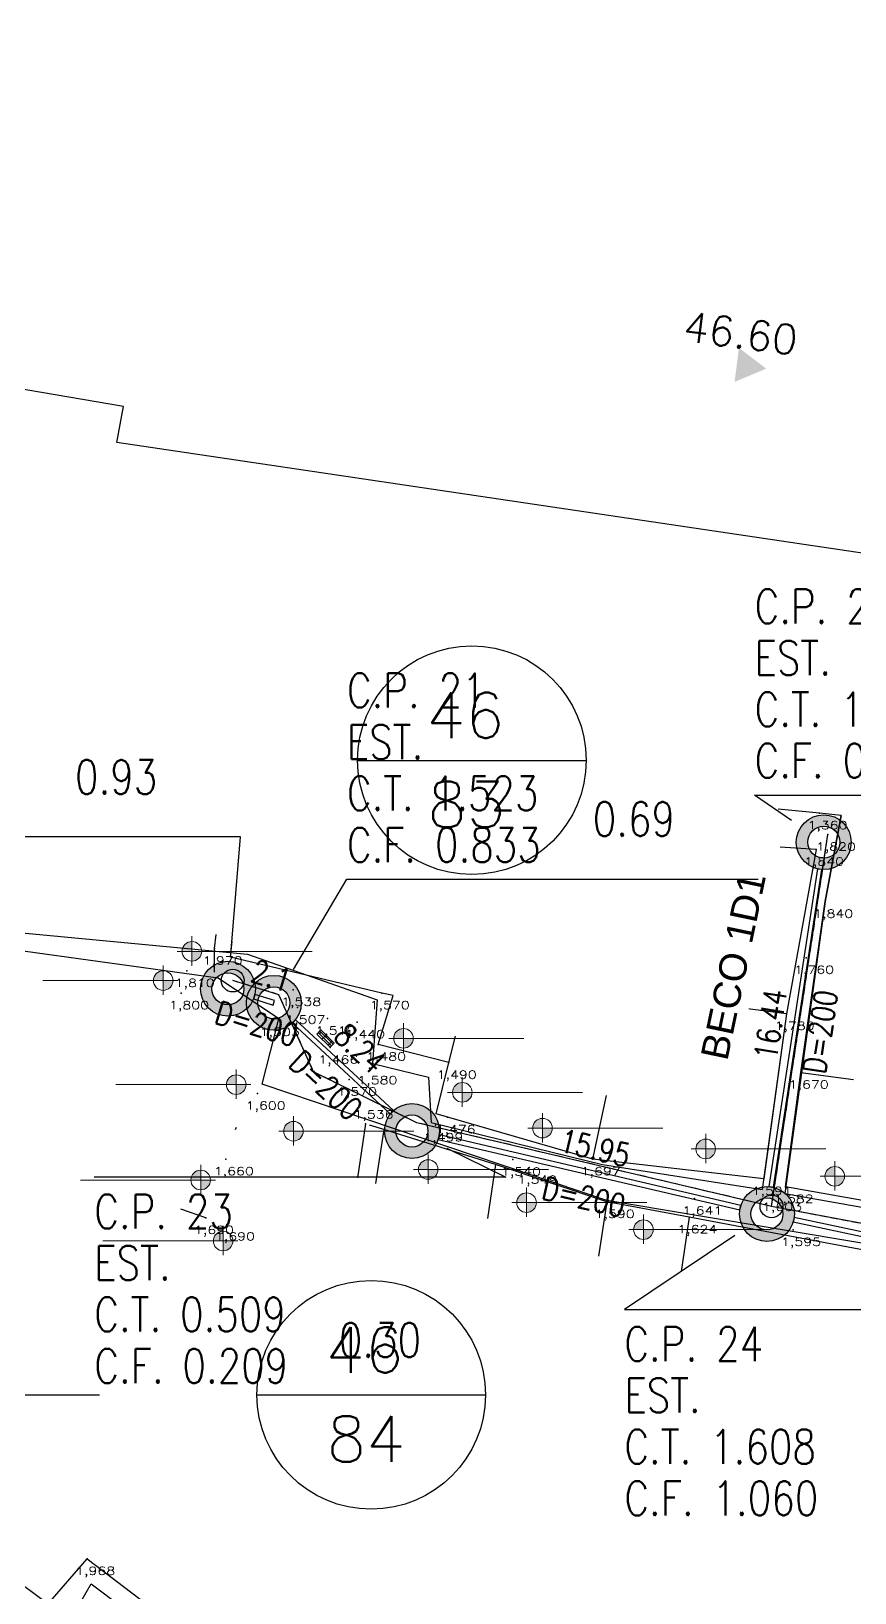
# Model space of a CAD drawing. Extents: x -160 to 364724, y -100 to 7353297.
# Drawn here: x 359234.6 to 359270.6, y 7352775.6 to 7352843.9 of the extents above; entities that cross this region are included whole.
import ezdxf
from ezdxf.enums import TextEntityAlignment as Align

# ---------------------------------------------------------------- set-up
doc = ezdxf.new("R2010")
doc.units = 0
doc.header["$LTSCALE"] = 5
for name, pattern in [('CENTER2', [1.125, 0.75, -0.125, 0.125, -0.125]), ('CONTINUO', [0]), ('DASHDOT2', [12.7, 6.35, -3.175, 0, -3.175]), ('HIDDEN2', [0.1875, 0.125, -0.0625])]:
    doc.linetypes.add(name, pattern=pattern)
for name, color, linetype in [('0-quadras', 6, 'Continuous'), ('COTAS', 1, 'Continuous'), ('LIN - INDEFINIDO', 7, 'Continuous'), ('LIN - REDE EXISTENTE SECUNDÁRIA', 2, 'Continuous'), ('LT-COTAS', 7, 'CONTINUO'), ('ortofoto', 7, 'Continuous'), ('P_Eixo', 1, 'CENTER2'), ('PONTOS-AGUA_U', 7, 'Continuous'), ('PONTOS-CAIXAS_U', 1, 'Continuous'), ('PS_IND_COMPRIMENTO', 7, 'Continuous'), ('PS_IND_DIAMETRO', 7, 'Continuous'), ('PS_IND_FLUXO', 3, 'Continuous'), ('PS_PONTOS_IDENTIFICACAO_LIN', 7, 'Continuous'), ('PS_PONTOS_IDENTIFICACAO_TXT', 7, 'Continuous'), ('TEXTO', 7, 'Continuous'), ('TUBO_PVC', 1, 'Continuous'), ('ZZ-Carimbo Texto', 7, 'Continuous')]:
    doc.layers.add(name, color=color, linetype=linetype)
for name, color, linetype, lineweight in [('LT-ALINHAMENTO-PREDIAL', 4, 'DASHDOT2', 25), ('LT-B-LEAO-GRELHA', 7, 'Continuous', 0), ('LT-COTA-SOLEIRA', 1, 'Continuous', 9)]:
    doc.layers.add(name, color=color, linetype=linetype, lineweight=lineweight)
doc.styles.add('CARIMBO', font='arial.ttf', dxfattribs={"height": 2})
doc.styles.add('ROMANS', font='ROMANS.shx', dxfattribs={"height": 2})
doc.styles.add('SABESP', font='ROMANS.shx', dxfattribs={"height": 2})
doc.styles.add('simplex', font='simplex.shx', dxfattribs={"width": 0.8})
doc.styles.get("Standard").update_dxf_attribs({"font": 'arial.ttf'})
picture_1 = doc.add_image_def('image1.tif', size_in_pixel=(14710, 13573))

# ---------------------------------------------------------------- blocks, each defined once
blk = doc.blocks.new('DGE001A')
at = {"color": 0}
blk.add_lwpolyline([(0, 0, 1.5, 0, 0), (1.299, 0, 0, 0, 0)], format="xyseb", dxfattribs=at)
blk = doc.blocks.new('SONDAGEM..')
at = {"layer": 'LT-COTA-SOLEIRA', "linetype": 'Continuous'}
h = blk.add_hatch(color=256, dxfattribs=at)
h.paths.add_polyline_path([(0, 0), (0, 0.429), (-0.074, 0.422), (-0.147, 0.403), (-0.214, 0.371), (-0.275, 0.328), (-0.328, 0.275), (-0.371, 0.214), (-0.403, 0.147), (-0.422, 0.074), (-0.429, 0)])
h.paths.add_polyline_path([(0, 0), (0, -0.429), (0.074, -0.422), (0.147, -0.403), (0.214, -0.371), (0.275, -0.328), (0.328, -0.275), (0.371, -0.214), (0.403, -0.147), (0.422, -0.074), (0.429, 0)])
at = {"layer": 'LT-COTA-SOLEIRA'}
for p, q in [((-0.643, 0), (0.643, 0)), ((0, 0.66), (0, -0.626))]:
    blk.add_line(p, q, dxfattribs=at)
blk.add_ellipse((0, 0), major_axis=(0.303, 0.303), ratio=1, dxfattribs=at)
blk = doc.blocks.new('A$C0d20a9cb')
at = {"layer": 'LT-COTA-SOLEIRA'}
for points in [[(359242.273, 7352803.637), (359246.894, 7352803.637)], [(359235.117, 7352802.359), (359239.738, 7352802.359)], [(359238.31, 7352797.808), (359242.931, 7352797.808)], [(359254.103, 7352797.471), (359258.724, 7352797.471)], [(359246.715, 7352795.771), (359251.337, 7352795.771)], [(359257.61, 7352795.907), (359262.231, 7352795.907)], [(359264.75, 7352794.997), (359269.371, 7352794.997)], [(359252.61, 7352794.097), (359257.231, 7352794.097)], [(359236.755, 7352793.638), (359241.376, 7352793.638)], [(359270.397, 7352793.801), (359275.018, 7352793.801)], [(359256.914, 7352792.649), (359261.535, 7352792.649)], [(359262.025, 7352791.469), (359266.646, 7352791.469)], [(359237.738, 7352790.973), (359242.359, 7352790.973)]]:
    blk.add_lwpolyline(points, dxfattribs=at)
for points, elevation in [([(359251.528, 7352799.833), (359256.149, 7352799.833)], 1.7), ([(359275.856, 7352792.935), (359280.477, 7352792.935)], 4.944)]:
    blk.add_lwpolyline(points, dxfattribs=dict(at, elevation=elevation))
for p in [(359241.635, 7352803.637), (359240.381, 7352802.359), (359250.89, 7352799.833, 1.7), (359243.574, 7352797.808), (359253.465, 7352797.471), (359246.078, 7352795.771), (359256.972, 7352795.907), (359264.112, 7352794.997), (359251.972, 7352794.097), (359242.019, 7352793.638), (359269.759, 7352793.801), (359256.276, 7352792.649), (359275.218, 7352792.935, 4.944), (359261.388, 7352791.469), (359243.002, 7352790.973)]:
    blk.add_blockref('SONDAGEM..', p, dxfattribs=at)
blk = doc.blocks.new('SIMB_PONTO')
at = {"color": 0}
blk.add_point((0, 0), dxfattribs=at)
for tag in ['COTA', 'PONTO', 'DESC']:
    blk.add_attdef(tag, (0, 0), '', height=1)
blk = doc.blocks.new('*U883', base_point=(550.698, 290.358))
blk.add_circle((550.698, 290.358), 0.14)
blk = doc.blocks.new('*U884', base_point=(550.698, 290.358))
blk.add_circle((550.698, 290.358), 0.14)
blk = doc.blocks.new('*U885', base_point=(550.698, 290.358))
blk.add_circle((550.698, 290.358), 0.14)
blk = doc.blocks.new('*U886', base_point=(550.698, 290.358))
blk.add_circle((550.698, 290.358), 0.14)
blk = doc.blocks.new('*U887', base_point=(550.698, 290.358))
blk.add_circle((550.698, 290.358), 0.14)
blk = doc.blocks.new('*U891', base_point=(9679.184, 9377.793))
at = {"const_width": 0.1, "flags": 128}
blk.add_lwpolyline([(9678.994, 9377.793, 1), (9679.374, 9377.793, 1)], format="xyb", close=True, dxfattribs=at)
blk.add_circle((9679.184, 9377.793), 0.24)
blk = doc.blocks.new('*U893', base_point=(9679.184, 9377.793))
at = {"const_width": 0.1, "flags": 128}
blk.add_lwpolyline([(9678.994, 9377.793, 1), (9679.374, 9377.793, 1)], format="xyb", close=True, dxfattribs=at)
blk.add_circle((9679.184, 9377.793), 0.24)
blk = doc.blocks.new('*U895', base_point=(9679.184, 9377.793))
at = {"const_width": 0.1, "flags": 128}
blk.add_lwpolyline([(9678.994, 9377.793, 1), (9679.374, 9377.793, 1)], format="xyb", close=True, dxfattribs=at)
blk.add_circle((9679.184, 9377.793), 0.24)
blk = doc.blocks.new('*U896', base_point=(9679.184, 9377.793))
at = {"const_width": 0.1, "flags": 128}
blk.add_lwpolyline([(9678.994, 9377.793, 1), (9679.374, 9377.793, 1)], format="xyb", close=True, dxfattribs=at)
blk.add_circle((9679.184, 9377.793), 0.24)
blk = doc.blocks.new('*U897', base_point=(9679.184, 9377.793))
at = {"const_width": 0.1, "flags": 128}
blk.add_lwpolyline([(9678.994, 9377.793, 1), (9679.374, 9377.793, 1)], format="xyb", close=True, dxfattribs=at)
blk.add_circle((9679.184, 9377.793), 0.24)

msp = doc.modelspace()

# ---------------------------------------------------------------- hatches: boundary and pattern name
at = {"layer": 'LT-B-LEAO-GRELHA'}
h = msp.add_hatch(dxfattribs=at)
h.set_pattern_fill('GRATE', color=256, scale=3, angle=135)
h.set_pattern_definition([(135, (0, 0), (-0.0662912607362, -0.0662912607362), []), (225, (0, 0), (0.265165042945, -0.265165042945), [])])
h.paths.add_polyline_path([(359247.096, 7352800.023), (359247.677, 7352799.443), (359247.855, 7352799.621), (359247.274, 7352800.201)])

# ---------------------------------------------------------------- linework, layer by layer
at = {"layer": '0-quadras', "color": 5, "lineweight": 30, "ltscale": 0.3}
msp.add_lwpolyline([(359270.04, 7352809.58), (359269.34, 7352805.81), (359267.568, 7352793.05)], dxfattribs=at)
at = {"layer": 'COTAS', "ltscale": 4}
for p, q in [((359248.883, 7352811.987), (359258.883, 7352811.987)), ((359244.478, 7352784.239), (359254.478, 7352784.239))]:
    msp.add_line(p, q, dxfattribs=at)
at = {"layer": 'COTAS'}
for centre in [(359253.883, 7352811.995), (359249.478, 7352784.247)]:
    msp.add_circle(centre, 5, dxfattribs=at)
at = {"layer": 'LIN - REDE EXISTENTE SECUNDÁRIA'}
for p, q in [((359266.991, 7352792.483), (359269.46, 7352808.74, 1.82)), ((359284.175, 7352789.232), (359266.991, 7352792.483))]:
    msp.add_line(p, q, dxfattribs=at)
msp.add_lwpolyline([(359266.991, 7352792.483), (359251.47, 7352796.141), (359246.961, 7352798.366), (359245.442, 7352801.74), (359243.422, 7352802.36)], dxfattribs=at)
for centre in [(359243.422, 7352802.36), (359266.991, 7352792.483)]:
    msp.add_circle(centre, 0.5, dxfattribs=at)
at = {"layer": 'LT-ALINHAMENTO-PREDIAL', "color": 8, "flags": 128}
for points, elevation in [([(359267.607, 7352793.344), (359268.27, 7352798.34), (359269.34, 7352805.81), (359270.04, 7352809.58), (359269.09, 7352809.68), (359267.285, 7352809.854)], 1.582), ([(359268.94, 7352808.09), (359267.65, 7352800.91), (359266.65, 7352793.688)], 1.84), ([(359268.94, 7352808.09), (359267.376, 7352808.192)], 1.84), ([(359242.624, 7352802.726), (359242.63, 7352803.76), (359242.693, 7352804.377)], 1.858), ([(359243.323, 7352803.39), (359243.395, 7352804.089)], 1.858), ([(359280.269, 7352788.827), (359263.393, 7352792.01), (359259.78, 7352792.68), (359254.92, 7352794.32), (359250.025, 7352795.854), (359249.229, 7352796.097), (359244.8, 7352797.476), (359243.17, 7352791.7), (359242.25, 7352791.98), (359243.12, 7352794.55), (359245.126, 7352800.638), (359241.16, 7352801.81), (359241.41, 7352802.78), (359242.624, 7352802.726)], 2.171), ([(359252.87, 7352798.77), (359249.78, 7352799.56), (359250.44, 7352801.7), (359249.94, 7352801.81), (359249.94, 7352801.81), (359243.323, 7352803.39)], 1.49), ([(359267.65, 7352800.91), (359264.695, 7352801.285)], 1.78), ([(359252.87, 7352798.77), (359253.173, 7352799.925)], 1.49), ([(359259.168, 7352794.545), (359252.32, 7352796.53), (359252.87, 7352798.77)], 1.697), ([(359268.27, 7352798.34), (359270.579, 7352798.034)], 1.582), ([(359259.168, 7352794.545), (359259.765, 7352797.332)], 1.697), ([(359249.229, 7352796.097), (359248.873, 7352793.728)], 1.536), ([(359250.025, 7352795.854), (359249.669, 7352793.485)], 1.554), ([(359266.65, 7352793.688), (359259.168, 7352794.545)], 2.05), ([(359254.92, 7352794.32), (359254.564, 7352791.951)], 1.58), ([(359282.7, 7352790.811), (359272.879, 7352792.396), (359267.607, 7352793.344)], 2.05), ([(359259.78, 7352792.68), (359259.424, 7352790.311)], 1.59), ([(359242.25, 7352791.98), (359241.156, 7352792.363)], 1.69), ([(359263.393, 7352792.01), (359263.037, 7352789.641)], 1.624), ([(359232.501, 7352781.778), (359230.38, 7352778.784), (359235.342, 7352775.102), (359237.054, 7352777.075), (359243.276, 7352772.344), (359243.439, 7352772.527)], 1.958)]:
    msp.add_lwpolyline(points, dxfattribs=dict(at, elevation=elevation))
at = {"layer": 'LT-B-LEAO-GRELHA', "elevation": 1.476}
msp.add_lwpolyline([(359247.096, 7352800.023), (359247.677, 7352799.443), (359247.855, 7352799.621), (359247.274, 7352800.201)], close=True, dxfattribs=at)
at = {"layer": 'P_Eixo', "color": 1, "linetype": 'HIDDEN2', "ltscale": 0.5}
for p, q in [((359245.442, 7352801.74), (359243.422, 7352802.36)), ((359246.961, 7352798.366), (359245.442, 7352801.74)), ((359251.47, 7352796.141), (359246.961, 7352798.366)), ((359266.991, 7352792.483), (359251.47, 7352796.141)), ((359284.175, 7352789.232), (359266.991, 7352792.483))]:
    msp.add_line(p, q, dxfattribs=at)
at = {"layer": 'PS_IND_FLUXO'}
for points in [[(359246.956, 7352799.776, 0, 0, 0), (359248.794, 7352798.072, 0.5, 0, 0), (359249.527, 7352797.392, 0, 0, 0)], [(359261.462, 7352793.399, 0, 0, 0), (359257.567, 7352794.309, 0.5, 0, 0), (359256.593, 7352794.537, 0, 0, 0)]]:
    msp.add_lwpolyline(points, format="xyseb", dxfattribs=at)
at = {"layer": 'PS_PONTOS_IDENTIFICACAO_LIN', "linetype": 'Continuous'}
for points in [[(359267.871, 7352809.365), (359266.247, 7352810.47), (359284.247, 7352810.47)], [(359243.354, 7352803.695), (359243.763, 7352808.639), (359225.763, 7352808.639)], [(359252.787, 7352795.031), (359255.362, 7352793.762), (359237.362, 7352793.762)], [(359265.38, 7352791.208), (359260.553, 7352787.974), (359278.553, 7352787.974)], [(359225.96, 7352778.753), (359218.39, 7352784.245), (359237.59, 7352784.245)]]:
    msp.add_lwpolyline(points, dxfattribs=at)
at = {"layer": 'TUBO_PVC'}
for points in [[(359244.359, 7352801.649), (359244.33, 7352801.554), (359245.19, 7352801.29), (359245.22, 7352801.385), (359245.249, 7352801.481), (359244.389, 7352801.745)], [(359246.099, 7352800.57), (359246.031, 7352800.497), (359250.316, 7352796.524), (359250.384, 7352796.597), (359250.452, 7352796.671), (359246.167, 7352800.643)], [(359252.431, 7352795.509), (359252.408, 7352795.412), (359265.601, 7352792.329), (359265.624, 7352792.427), (359265.647, 7352792.524), (359252.454, 7352795.607)], [(359267.964, 7352791.905), (359267.944, 7352791.807), (359284.994, 7352788.178), (359285.015, 7352788.276), (359285.036, 7352788.374), (359267.985, 7352792.002)]]:
    msp.add_lwpolyline(points, close=True, dxfattribs=at)

# ---------------------------------------------------------------- block references
at = {"layer": 'LIN - INDEFINIDO', "color": 2, "rotation": 352.7825764808}
msp.add_blockref('DGE001A', (359265.47, 7352829.28), dxfattribs=at)
at = {"layer": 'LT-ALINHAMENTO-PREDIAL', "ltscale": 3}
msp.add_blockref('A$C0d20a9cb', (0, 0), dxfattribs=at)
at = {"layer": 'LT-COTAS'}
ref = msp.add_blockref('SIMB_PONTO', (359269.09, 7352809.68, 1.36), dxfattribs=at)
ref.add_attrib('COTA', '1,360', dxfattribs={"layer": '0', "color": 8, "height": 0.35, "style": 'simplex', "width": 1.3125, "flags": 8}).set_placement((359268.565, 7352808.98), (359270.315, 7352808.98), align=Align.FIT)
for p in [(359269.09, 7352809.68, 1.36), (359269.46, 7352808.74, 1.82), (359269.46, 7352808.74, 1.82), (359268.94, 7352808.09, 1.84), (359268.94, 7352808.09, 1.84), (359269.34, 7352805.81, 1.84), (359269.34, 7352805.81, 1.84), (359242.63, 7352803.76, 1.97), (359242.63, 7352803.76, 1.97), (359241.41, 7352802.78, 1.81), (359268.5, 7352803.36, 1.76), (359268.5, 7352803.36, 1.76), (359241.16, 7352801.81, 1.8), (359246.067, 7352801.956, 1.538), (359246.067, 7352801.956, 1.538), (359249.94, 7352801.81, 1.57), (359249.94, 7352801.81, 1.57), (359246.252, 7352801.175, 1.507), (359246.252, 7352801.175, 1.507), (359247.56, 7352800.7, 1.51), (359247.56, 7352800.7, 1.51), (359267.65, 7352800.91, 1.78), (359267.65, 7352800.91, 1.78), (359245.126, 7352800.638, 1.503), (359248.86, 7352800.54, 1.44), (359248.86, 7352800.54, 1.44), (359247.69, 7352799.43, 1.466), (359247.69, 7352799.43, 1.466), (359249.78, 7352799.56, 1.48), (359249.78, 7352799.56, 1.48), (359252.87, 7352798.77, 1.49), (359252.87, 7352798.77, 1.49), (359248.51, 7352798.03, 1.57), (359248.51, 7352798.03, 1.57), (359249.4, 7352798.53, 1.58), (359249.4, 7352798.53, 1.58), (359268.27, 7352798.34, 1.67), (359268.27, 7352798.34, 1.67), (359244.51, 7352797.42, 1.6), (359249.229, 7352796.097, 1.536), (359252.288, 7352796.036, 1.499), (359252.823, 7352796.382, 1.476), (359243.12, 7352794.55, 1.66), (359243.12, 7352794.55, 1.66), (359259.168, 7352794.545, 1.697), (359259.168, 7352794.545, 1.697), (359255.68, 7352794.53, 1.54), (359255.68, 7352794.53, 1.54), (359256.393, 7352794.179, 1.549), (359266.65, 7352793.688, 1.591), (359266.65, 7352793.688, 1.591), (359267.607, 7352793.344, 1.582), (359267.607, 7352793.344, 1.582), (359259.78, 7352792.68, 1.59), (359259.78, 7352792.68, 1.59), (359263.618, 7352792.83, 1.641), (359263.618, 7352792.83, 1.641), (359267.103, 7352792.992, 1.603), (359267.103, 7352792.992, 1.603), (359242.25, 7352791.98, 1.69), (359242.25, 7352791.98, 1.69), (359263.393, 7352792.01, 1.624), (359263.393, 7352792.01, 1.624), (359243.17, 7352791.7, 1.69), (359243.17, 7352791.7, 1.69), (359267.932, 7352791.461, 1.595), (359267.932, 7352791.461, 1.595), (359237.054, 7352777.075, 1.968), (359237.054, 7352777.075, 1.968)]:
    msp.add_blockref('SIMB_PONTO', p, dxfattribs=at)
ref = msp.add_blockref('SIMB_PONTO', (359269.46, 7352808.74, 1.82), dxfattribs=at)
ref.add_attrib('COTA', '1,820', dxfattribs={"layer": '0', "color": 8, "height": 0.35, "style": 'simplex', "width": 1.3125, "flags": 8}).set_placement((359268.935, 7352808.04), (359270.685, 7352808.04), align=Align.FIT)
ref = msp.add_blockref('SIMB_PONTO', (359269.46, 7352808.74, 1.82), dxfattribs=at)
ref.add_attrib('COTA', '1,820', dxfattribs={"layer": '0', "color": 8, "height": 0.35, "style": 'simplex', "width": 1.3125, "flags": 8}).set_placement((359268.935, 7352808.04), (359270.685, 7352808.04), align=Align.FIT)
ref = msp.add_blockref('SIMB_PONTO', (359268.94, 7352808.09, 1.84), dxfattribs=at)
ref.add_attrib('COTA', '1,840', dxfattribs={"layer": '0', "color": 8, "height": 0.35, "style": 'simplex', "width": 1.3125, "flags": 8}).set_placement((359268.415, 7352807.39), (359270.165, 7352807.39), align=Align.FIT)
ref = msp.add_blockref('SIMB_PONTO', (359268.94, 7352808.09, 1.84), dxfattribs=at)
ref.add_attrib('COTA', '1,840', dxfattribs={"layer": '0', "color": 8, "height": 0.35, "style": 'simplex', "width": 1.3125, "flags": 8}).set_placement((359268.415, 7352807.39), (359270.165, 7352807.39), align=Align.FIT)
ref = msp.add_blockref('SIMB_PONTO', (359269.34, 7352805.81, 1.84), dxfattribs=at)
ref.add_attrib('COTA', '1,840', dxfattribs={"layer": '0', "color": 8, "height": 0.35, "style": 'simplex', "width": 1.3125, "flags": 8}).set_placement((359268.815, 7352805.11), (359270.565, 7352805.11), align=Align.FIT)
ref = msp.add_blockref('SIMB_PONTO', (359269.34, 7352805.81, 1.84), dxfattribs=at)
ref.add_attrib('COTA', '1,840', dxfattribs={"layer": '0', "color": 8, "height": 0.35, "style": 'simplex', "width": 1.3125, "flags": 8}).set_placement((359268.815, 7352805.11), (359270.565, 7352805.11), align=Align.FIT)
ref = msp.add_blockref('SIMB_PONTO', (359242.63, 7352803.76, 1.97), dxfattribs=at)
ref.add_attrib('COTA', '1,970', dxfattribs={"layer": '0', "color": 8, "height": 0.35, "style": 'simplex', "width": 1.3125, "flags": 8}).set_placement((359242.105, 7352803.06), (359243.855, 7352803.06), align=Align.FIT)
ref = msp.add_blockref('SIMB_PONTO', (359242.63, 7352803.76, 1.97), dxfattribs=at)
ref.add_attrib('COTA', '1,970', dxfattribs={"layer": '0', "color": 8, "height": 0.35, "style": 'simplex', "width": 1.3125, "flags": 8}).set_placement((359242.105, 7352803.06), (359243.855, 7352803.06), align=Align.FIT)
ref = msp.add_blockref('SIMB_PONTO', (359241.41, 7352802.78, 1.81), dxfattribs=at)
ref.add_attrib('COTA', '1,810', dxfattribs={"layer": '0', "color": 8, "height": 0.35, "style": 'simplex', "width": 1.381579, "flags": 8}).set_placement((359240.885, 7352802.08), (359242.635, 7352802.08), align=Align.FIT)
ref = msp.add_blockref('SIMB_PONTO', (359268.5, 7352803.36, 1.76), dxfattribs=at)
ref.add_attrib('COTA', '1,760', dxfattribs={"layer": '0', "color": 8, "height": 0.35, "style": 'simplex', "width": 1.3125, "flags": 8}).set_placement((359267.975, 7352802.66), (359269.725, 7352802.66), align=Align.FIT)
ref = msp.add_blockref('SIMB_PONTO', (359268.5, 7352803.36, 1.76), dxfattribs=at)
ref.add_attrib('COTA', '1,760', dxfattribs={"layer": '0', "color": 8, "height": 0.35, "style": 'simplex', "width": 1.3125, "flags": 8}).set_placement((359267.975, 7352802.66), (359269.725, 7352802.66), align=Align.FIT)
ref = msp.add_blockref('SIMB_PONTO', (359241.16, 7352801.81, 1.8), dxfattribs=at)
ref.add_attrib('COTA', '1,800', dxfattribs={"layer": '0', "color": 8, "height": 0.35, "style": 'simplex', "width": 1.3125, "flags": 8}).set_placement((359240.635, 7352801.11), (359242.385, 7352801.11), align=Align.FIT)
ref = msp.add_blockref('SIMB_PONTO', (359246.067, 7352801.956, 1.538), dxfattribs=at)
ref.add_attrib('COTA', '1,538', dxfattribs={"layer": '0', "color": 8, "height": 0.35, "style": 'simplex', "width": 1.3125, "flags": 8}).set_placement((359245.542, 7352801.256), (359247.292, 7352801.256), align=Align.FIT)
ref = msp.add_blockref('SIMB_PONTO', (359246.067, 7352801.956, 1.538), dxfattribs=at)
ref.add_attrib('COTA', '1,538', dxfattribs={"layer": '0', "color": 8, "height": 0.35, "style": 'simplex', "width": 1.3125, "flags": 8}).set_placement((359245.542, 7352801.256), (359247.292, 7352801.256), align=Align.FIT)
ref = msp.add_blockref('SIMB_PONTO', (359249.94, 7352801.81, 1.57), dxfattribs=at)
ref.add_attrib('COTA', '1,570', dxfattribs={"layer": '0', "color": 8, "height": 0.35, "style": 'simplex', "width": 1.3125, "flags": 8}).set_placement((359249.415, 7352801.11), (359251.165, 7352801.11), align=Align.FIT)
ref = msp.add_blockref('SIMB_PONTO', (359249.94, 7352801.81, 1.57), dxfattribs=at)
ref.add_attrib('COTA', '1,570', dxfattribs={"layer": '0', "color": 8, "height": 0.35, "style": 'simplex', "width": 1.3125, "flags": 8}).set_placement((359249.415, 7352801.11), (359251.165, 7352801.11), align=Align.FIT)
ref = msp.add_blockref('SIMB_PONTO', (359246.252, 7352801.175, 1.507), dxfattribs=at)
ref.add_attrib('COTA', '1,507', dxfattribs={"layer": '0', "color": 8, "height": 0.35, "style": 'simplex', "width": 1.3125, "flags": 8}).set_placement((359245.727, 7352800.475), (359247.477, 7352800.475), align=Align.FIT)
ref = msp.add_blockref('SIMB_PONTO', (359246.252, 7352801.175, 1.507), dxfattribs=at)
ref.add_attrib('COTA', '1,507', dxfattribs={"layer": '0', "color": 8, "height": 0.35, "style": 'simplex', "width": 1.3125, "flags": 8}).set_placement((359245.727, 7352800.475), (359247.477, 7352800.475), align=Align.FIT)
ref = msp.add_blockref('SIMB_PONTO', (359247.56, 7352800.7, 1.51), dxfattribs=at)
ref.add_attrib('COTA', '1,510', dxfattribs={"layer": '0', "color": 8, "height": 0.35, "style": 'simplex', "width": 1.381579, "flags": 8}).set_placement((359247.035, 7352800), (359248.785, 7352800), align=Align.FIT)
ref = msp.add_blockref('SIMB_PONTO', (359247.56, 7352800.7, 1.51), dxfattribs=at)
ref.add_attrib('COTA', '1,510', dxfattribs={"layer": '0', "color": 8, "height": 0.35, "style": 'simplex', "width": 1.381579, "flags": 8}).set_placement((359247.035, 7352800), (359248.785, 7352800), align=Align.FIT)
ref = msp.add_blockref('SIMB_PONTO', (359245.126, 7352800.638, 1.503), dxfattribs=at)
ref.add_attrib('COTA', '1,503', dxfattribs={"layer": '0', "color": 8, "height": 0.35, "style": 'simplex', "width": 1.3125, "flags": 8}).set_placement((359244.601, 7352799.938), (359246.351, 7352799.938), align=Align.FIT)
ref = msp.add_blockref('SIMB_PONTO', (359248.86, 7352800.54, 1.44), dxfattribs=at)
ref.add_attrib('COTA', '1,440', dxfattribs={"layer": '0', "color": 8, "height": 0.35, "style": 'simplex', "width": 1.3125, "flags": 8}).set_placement((359248.335, 7352799.84), (359250.085, 7352799.84), align=Align.FIT)
ref = msp.add_blockref('SIMB_PONTO', (359248.86, 7352800.54, 1.44), dxfattribs=at)
ref.add_attrib('COTA', '1,440', dxfattribs={"layer": '0', "color": 8, "height": 0.35, "style": 'simplex', "width": 1.3125, "flags": 8}).set_placement((359248.335, 7352799.84), (359250.085, 7352799.84), align=Align.FIT)
ref = msp.add_blockref('SIMB_PONTO', (359247.69, 7352799.43, 1.466), dxfattribs=at)
ref.add_attrib('COTA', '1,466', dxfattribs={"layer": '0', "color": 8, "height": 0.35, "style": 'simplex', "width": 1.329114, "flags": 8}).set_placement((359247.165, 7352798.73), (359248.915, 7352798.73), align=Align.FIT)
ref = msp.add_blockref('SIMB_PONTO', (359247.69, 7352799.43, 1.466), dxfattribs=at)
ref.add_attrib('COTA', '1,466', dxfattribs={"layer": '0', "color": 8, "height": 0.35, "style": 'simplex', "width": 1.329114, "flags": 8}).set_placement((359247.165, 7352798.73), (359248.915, 7352798.73), align=Align.FIT)
ref = msp.add_blockref('SIMB_PONTO', (359249.78, 7352799.56, 1.48), dxfattribs=at)
ref.add_attrib('COTA', '1,480', dxfattribs={"layer": '0', "color": 8, "height": 0.35, "style": 'simplex', "width": 1.3125, "flags": 8}).set_placement((359249.255, 7352798.86), (359251.005, 7352798.86), align=Align.FIT)
ref = msp.add_blockref('SIMB_PONTO', (359249.78, 7352799.56, 1.48), dxfattribs=at)
ref.add_attrib('COTA', '1,480', dxfattribs={"layer": '0', "color": 8, "height": 0.35, "style": 'simplex', "width": 1.3125, "flags": 8}).set_placement((359249.255, 7352798.86), (359251.005, 7352798.86), align=Align.FIT)
ref = msp.add_blockref('SIMB_PONTO', (359252.87, 7352798.77, 1.49), dxfattribs=at)
ref.add_attrib('COTA', '1,490', dxfattribs={"layer": '0', "color": 8, "height": 0.35, "style": 'simplex', "width": 1.3125, "flags": 8}).set_placement((359252.345, 7352798.07), (359254.095, 7352798.07), align=Align.FIT)
ref = msp.add_blockref('SIMB_PONTO', (359252.87, 7352798.77, 1.49), dxfattribs=at)
ref.add_attrib('COTA', '1,490', dxfattribs={"layer": '0', "color": 8, "height": 0.35, "style": 'simplex', "width": 1.3125, "flags": 8}).set_placement((359252.345, 7352798.07), (359254.095, 7352798.07), align=Align.FIT)
ref = msp.add_blockref('SIMB_PONTO', (359248.51, 7352798.03, 1.57), dxfattribs=at)
ref.add_attrib('COTA', '1,570', dxfattribs={"layer": '0', "color": 8, "height": 0.35, "style": 'simplex', "width": 1.3125, "flags": 8}).set_placement((359247.985, 7352797.33), (359249.735, 7352797.33), align=Align.FIT)
ref = msp.add_blockref('SIMB_PONTO', (359248.51, 7352798.03, 1.57), dxfattribs=at)
ref.add_attrib('COTA', '1,570', dxfattribs={"layer": '0', "color": 8, "height": 0.35, "style": 'simplex', "width": 1.3125, "flags": 8}).set_placement((359247.985, 7352797.33), (359249.735, 7352797.33), align=Align.FIT)
ref = msp.add_blockref('SIMB_PONTO', (359249.4, 7352798.53, 1.58), dxfattribs=at)
ref.add_attrib('COTA', '1,580', dxfattribs={"layer": '0', "color": 8, "height": 0.35, "style": 'simplex', "width": 1.3125, "flags": 8}).set_placement((359248.875, 7352797.83), (359250.625, 7352797.83), align=Align.FIT)
ref = msp.add_blockref('SIMB_PONTO', (359249.4, 7352798.53, 1.58), dxfattribs=at)
ref.add_attrib('COTA', '1,580', dxfattribs={"layer": '0', "color": 8, "height": 0.35, "style": 'simplex', "width": 1.3125, "flags": 8}).set_placement((359248.875, 7352797.83), (359250.625, 7352797.83), align=Align.FIT)
ref = msp.add_blockref('SIMB_PONTO', (359268.27, 7352798.34, 1.67), dxfattribs=at)
ref.add_attrib('COTA', '1,670', dxfattribs={"layer": '0', "color": 8, "height": 0.35, "style": 'simplex', "width": 1.3125, "flags": 8}).set_placement((359267.745, 7352797.64), (359269.495, 7352797.64), align=Align.FIT)
ref = msp.add_blockref('SIMB_PONTO', (359268.27, 7352798.34, 1.67), dxfattribs=at)
ref.add_attrib('COTA', '1,670', dxfattribs={"layer": '0', "color": 8, "height": 0.35, "style": 'simplex', "width": 1.3125, "flags": 8}).set_placement((359267.745, 7352797.64), (359269.495, 7352797.64), align=Align.FIT)
ref = msp.add_blockref('SIMB_PONTO', (359244.51, 7352797.42, 1.6), dxfattribs=at)
ref.add_attrib('COTA', '1,600', dxfattribs={"layer": '0', "color": 8, "height": 0.35, "style": 'simplex', "width": 1.3125, "flags": 8}).set_placement((359243.985, 7352796.72), (359245.735, 7352796.72), align=Align.FIT)
ref = msp.add_blockref('SIMB_PONTO', (359249.229, 7352796.097, 1.536), dxfattribs=at)
ref.add_attrib('COTA', '1,536', dxfattribs={"layer": '0', "color": 8, "height": 0.35, "style": 'simplex', "width": 1.329114, "flags": 8}).set_placement((359248.704, 7352796.333), (359250.454, 7352796.333), align=Align.FIT)
ref = msp.add_blockref('SIMB_PONTO', (359252.288, 7352796.036, 1.499), dxfattribs=at)
ref.add_attrib('COTA', '1,499', dxfattribs={"layer": '0', "color": 8, "height": 0.35, "style": 'simplex', "width": 1.329114, "flags": 8}).set_placement((359251.763, 7352795.336), (359253.513, 7352795.336), align=Align.FIT)
ref = msp.add_blockref('SIMB_PONTO', (359252.823, 7352796.382, 1.476), dxfattribs=at)
ref.add_attrib('COTA', '1,476', dxfattribs={"layer": '0', "color": 8, "height": 0.35, "style": 'simplex', "width": 1.329114, "flags": 8}).set_placement((359252.298, 7352795.682), (359254.048, 7352795.682), align=Align.FIT)
ref = msp.add_blockref('SIMB_PONTO', (359243.12, 7352794.55, 1.66), dxfattribs=at)
ref.add_attrib('COTA', '1,660', dxfattribs={"layer": '0', "color": 8, "height": 0.35, "style": 'simplex', "width": 1.3125, "flags": 8}).set_placement((359242.595, 7352793.85), (359244.345, 7352793.85), align=Align.FIT)
ref = msp.add_blockref('SIMB_PONTO', (359243.12, 7352794.55, 1.66), dxfattribs=at)
ref.add_attrib('COTA', '1,660', dxfattribs={"layer": '0', "color": 8, "height": 0.35, "style": 'simplex', "width": 1.3125, "flags": 8}).set_placement((359242.595, 7352793.85), (359244.345, 7352793.85), align=Align.FIT)
ref = msp.add_blockref('SIMB_PONTO', (359259.168, 7352794.545, 1.697), dxfattribs=at)
ref.add_attrib('COTA', '1,697', dxfattribs={"layer": '0', "color": 8, "height": 0.35, "style": 'simplex', "width": 1.3125, "flags": 8}).set_placement((359258.643, 7352793.845), (359260.393, 7352793.845), align=Align.FIT)
ref = msp.add_blockref('SIMB_PONTO', (359259.168, 7352794.545, 1.697), dxfattribs=at)
ref.add_attrib('COTA', '1,697', dxfattribs={"layer": '0', "color": 8, "height": 0.35, "style": 'simplex', "width": 1.3125, "flags": 8}).set_placement((359258.643, 7352793.845), (359260.393, 7352793.845), align=Align.FIT)
ref = msp.add_blockref('SIMB_PONTO', (359255.68, 7352794.53, 1.54), dxfattribs=at)
ref.add_attrib('COTA', '1,540', dxfattribs={"layer": '0', "color": 8, "height": 0.35, "style": 'simplex', "width": 1.3125, "flags": 8}).set_placement((359255.155, 7352793.83), (359256.905, 7352793.83), align=Align.FIT)
ref = msp.add_blockref('SIMB_PONTO', (359255.68, 7352794.53, 1.54), dxfattribs=at)
ref.add_attrib('COTA', '1,540', dxfattribs={"layer": '0', "color": 8, "height": 0.35, "style": 'simplex', "width": 1.3125, "flags": 8}).set_placement((359255.155, 7352793.83), (359256.905, 7352793.83), align=Align.FIT)
ref = msp.add_blockref('SIMB_PONTO', (359256.393, 7352794.179, 1.549), dxfattribs=at)
ref.add_attrib('COTA', '1,549', dxfattribs={"layer": '0', "color": 8, "height": 0.35, "style": 'simplex', "width": 1.329114, "flags": 8}).set_placement((359255.868, 7352793.479), (359257.618, 7352793.479), align=Align.FIT)
ref = msp.add_blockref('SIMB_PONTO', (359266.65, 7352793.688, 1.591), dxfattribs=at)
ref.add_attrib('COTA', '1,591', dxfattribs={"layer": '0', "color": 8, "height": 0.35, "style": 'simplex', "width": 1.478873, "flags": 8}).set_placement((359266.125, 7352792.988), (359267.875, 7352792.988), align=Align.FIT)
ref = msp.add_blockref('SIMB_PONTO', (359266.65, 7352793.688, 1.591), dxfattribs=at)
ref.add_attrib('COTA', '1,591', dxfattribs={"layer": '0', "color": 8, "height": 0.35, "style": 'simplex', "width": 1.478873, "flags": 8}).set_placement((359266.125, 7352792.988), (359267.875, 7352792.988), align=Align.FIT)
ref = msp.add_blockref('SIMB_PONTO', (359267.607, 7352793.344, 1.582), dxfattribs=at)
ref.add_attrib('COTA', '1,582', dxfattribs={"layer": '0', "color": 8, "height": 0.35, "style": 'simplex', "width": 1.3125, "flags": 8}).set_placement((359267.082, 7352792.644), (359268.832, 7352792.644), align=Align.FIT)
ref = msp.add_blockref('SIMB_PONTO', (359267.607, 7352793.344, 1.582), dxfattribs=at)
ref.add_attrib('COTA', '1,582', dxfattribs={"layer": '0', "color": 8, "height": 0.35, "style": 'simplex', "width": 1.3125, "flags": 8}).set_placement((359267.082, 7352792.644), (359268.832, 7352792.644), align=Align.FIT)
ref = msp.add_blockref('SIMB_PONTO', (359259.78, 7352792.68, 1.59), dxfattribs=at)
ref.add_attrib('COTA', '1,590', dxfattribs={"layer": '0', "color": 8, "height": 0.35, "style": 'simplex', "width": 1.3125, "flags": 8}).set_placement((359259.255, 7352791.98), (359261.005, 7352791.98), align=Align.FIT)
ref = msp.add_blockref('SIMB_PONTO', (359259.78, 7352792.68, 1.59), dxfattribs=at)
ref.add_attrib('COTA', '1,590', dxfattribs={"layer": '0', "color": 8, "height": 0.35, "style": 'simplex', "width": 1.3125, "flags": 8}).set_placement((359259.255, 7352791.98), (359261.005, 7352791.98), align=Align.FIT)
ref = msp.add_blockref('SIMB_PONTO', (359263.618, 7352792.83, 1.641), dxfattribs=at)
ref.add_attrib('COTA', '1,641', dxfattribs={"layer": '0', "color": 8, "height": 0.35, "style": 'simplex', "width": 1.478873, "flags": 8}).set_placement((359263.093, 7352792.13), (359264.843, 7352792.13), align=Align.FIT)
ref = msp.add_blockref('SIMB_PONTO', (359263.618, 7352792.83, 1.641), dxfattribs=at)
ref.add_attrib('COTA', '1,641', dxfattribs={"layer": '0', "color": 8, "height": 0.35, "style": 'simplex', "width": 1.478873, "flags": 8}).set_placement((359263.093, 7352792.13), (359264.843, 7352792.13), align=Align.FIT)
ref = msp.add_blockref('SIMB_PONTO', (359267.103, 7352792.992, 1.603), dxfattribs=at)
ref.add_attrib('COTA', '1,603', dxfattribs={"layer": '0', "color": 8, "height": 0.35, "style": 'simplex', "width": 1.3125, "flags": 8}).set_placement((359266.578, 7352792.292), (359268.328, 7352792.292), align=Align.FIT)
ref = msp.add_blockref('SIMB_PONTO', (359267.103, 7352792.992, 1.603), dxfattribs=at)
ref.add_attrib('COTA', '1,603', dxfattribs={"layer": '0', "color": 8, "height": 0.35, "style": 'simplex', "width": 1.3125, "flags": 8}).set_placement((359266.578, 7352792.292), (359268.328, 7352792.292), align=Align.FIT)
ref = msp.add_blockref('SIMB_PONTO', (359242.25, 7352791.98, 1.69), dxfattribs=at)
ref.add_attrib('COTA', '1,690', dxfattribs={"layer": '0', "color": 8, "height": 0.35, "style": 'simplex', "width": 1.3125, "flags": 8}).set_placement((359241.725, 7352791.28), (359243.475, 7352791.28), align=Align.FIT)
ref = msp.add_blockref('SIMB_PONTO', (359242.25, 7352791.98, 1.69), dxfattribs=at)
ref.add_attrib('COTA', '1,690', dxfattribs={"layer": '0', "color": 8, "height": 0.35, "style": 'simplex', "width": 1.3125, "flags": 8}).set_placement((359241.725, 7352791.28), (359243.475, 7352791.28), align=Align.FIT)
ref = msp.add_blockref('SIMB_PONTO', (359263.393, 7352792.01, 1.624), dxfattribs=at)
ref.add_attrib('COTA', '1,624', dxfattribs={"layer": '0', "color": 8, "height": 0.35, "style": 'simplex', "width": 1.296296, "flags": 8}).set_placement((359262.868, 7352791.31), (359264.618, 7352791.31), align=Align.FIT)
ref = msp.add_blockref('SIMB_PONTO', (359263.393, 7352792.01, 1.624), dxfattribs=at)
ref.add_attrib('COTA', '1,624', dxfattribs={"layer": '0', "color": 8, "height": 0.35, "style": 'simplex', "width": 1.296296, "flags": 8}).set_placement((359262.868, 7352791.31), (359264.618, 7352791.31), align=Align.FIT)
ref = msp.add_blockref('SIMB_PONTO', (359243.17, 7352791.7, 1.69), dxfattribs=at)
ref.add_attrib('COTA', '1,690', dxfattribs={"layer": '0', "color": 8, "height": 0.35, "style": 'simplex', "width": 1.3125, "flags": 8}).set_placement((359242.645, 7352791), (359244.395, 7352791), align=Align.FIT)
ref = msp.add_blockref('SIMB_PONTO', (359243.17, 7352791.7, 1.69), dxfattribs=at)
ref.add_attrib('COTA', '1,690', dxfattribs={"layer": '0', "color": 8, "height": 0.35, "style": 'simplex', "width": 1.3125, "flags": 8}).set_placement((359242.645, 7352791), (359244.395, 7352791), align=Align.FIT)
ref = msp.add_blockref('SIMB_PONTO', (359267.932, 7352791.461, 1.595), dxfattribs=at)
ref.add_attrib('COTA', '1,595', dxfattribs={"layer": '0', "color": 8, "height": 0.35, "style": 'simplex', "width": 1.3125, "flags": 8}).set_placement((359267.407, 7352790.761), (359269.157, 7352790.761), align=Align.FIT)
ref = msp.add_blockref('SIMB_PONTO', (359267.932, 7352791.461, 1.595), dxfattribs=at)
ref.add_attrib('COTA', '1,595', dxfattribs={"layer": '0', "color": 8, "height": 0.35, "style": 'simplex', "width": 1.3125, "flags": 8}).set_placement((359267.407, 7352790.761), (359269.157, 7352790.761), align=Align.FIT)
ref = msp.add_blockref('SIMB_PONTO', (359237.054, 7352777.075, 1.968), dxfattribs=at)
ref.add_attrib('COTA', '1,968', dxfattribs={"layer": '0', "color": 8, "height": 0.35, "style": 'simplex', "width": 1.3125, "flags": 8}).set_placement((359236.529, 7352776.375), (359238.279, 7352776.375), align=Align.FIT)
ref = msp.add_blockref('SIMB_PONTO', (359237.054, 7352777.075, 1.968), dxfattribs=at)
ref.add_attrib('COTA', '1,968', dxfattribs={"layer": '0', "color": 8, "height": 0.35, "style": 'simplex', "width": 1.3125, "flags": 8}).set_placement((359236.529, 7352776.375), (359238.279, 7352776.375), align=Align.FIT)
at = {"layer": 'PONTOS-AGUA_U', "xscale": 5, "yscale": 5, "zscale": 5}
for name, p in [('*U884', (359269.276, 7352808.409)), ('*U885', (359243.213, 7352802.001)), ('*U886', (359245.22, 7352801.385)), ('*U887', (359251.263, 7352795.782)), ('*U883', (359266.792, 7352792.154))]:
    msp.add_blockref(name, p, dxfattribs=at)
at = {"layer": 'PONTOS-CAIXAS_U', "xscale": 5, "yscale": 5, "zscale": 5}
for name, p in [('*U897', (359269.276, 7352808.409)), ('*U891', (359243.213, 7352802.001)), ('*U893', (359245.22, 7352801.385)), ('*U895', (359251.263, 7352795.782)), ('*U896', (359266.792, 7352792.154))]:
    msp.add_blockref(name, p, dxfattribs=at)

# ---------------------------------------------------------------- texts
at = {"layer": 'LIN - INDEFINIDO', "color": 1, "style": 'SABESP'}
msp.add_text('46.60', height=1.3, rotation=-7.21193, dxfattribs=at).set_placement((359265.64, 7352830.66), align=Align.MIDDLE_CENTER)
at = {"layer": 'PS_IND_COMPRIMENTO', "style": 'ROMANS', "width": 0.8}
for s, rotation, p in [('2.1', 342.92603, (359245.113, 7352802.569)), ('8.24', 317.16649, (359248.989, 7352799.39)), ('15.95', 346.84888, (359259.278, 7352795.039))]:
    msp.add_text(s, height=1, rotation=rotation, dxfattribs=at).set_placement(p, align=Align.MIDDLE_CENTER)
at = {"layer": 'PS_IND_DIAMETRO', "style": 'ROMANS', "width": 0.8}
for rotation, p in [(342.92603, (359244.467, 7352800.466)), (81.30886, (359269.121, 7352800.115)), (317.16649, (359247.494, 7352797.777)), (346.84888, (359258.777, 7352792.897))]:
    msp.add_text('D=200', height=1, rotation=rotation, dxfattribs=at).set_placement(p, align=Align.MIDDLE_CENTER)
at = {"layer": 'PS_PONTOS_IDENTIFICACAO_TXT', "style": 'ROMANS', "width": 0.8}
for s, p in [('C.P. 25', (359266.247, 7352817.97)), ('EST. ', (359266.247, 7352815.72)), ('C.P. 21', (359248.413, 7352814.294)), ('C.T. 1.829', (359266.247, 7352813.47)), ('EST. ', (359248.413, 7352812.044)), ('C.F. 0.977', (359266.247, 7352811.22)), ('0.93', (359236.52, 7352810.514)), ('C.T. 1.523', (359248.413, 7352809.794)), ('0.69', (359259.17, 7352808.669)), ('C.F. 0.833', (359248.413, 7352807.544)), ('C.P. 23', (359237.362, 7352791.512)), ('EST. ', (359237.362, 7352789.262)), ('C.T. 0.509', (359237.362, 7352787.012)), ('0.30', (359248.062, 7352785.887)), ('C.P. 24', (359260.553, 7352785.724)), ('C.F. 0.209', (359237.362, 7352784.762)), ('EST. ', (359260.553, 7352783.474)), ('C.T. 1.608', (359260.553, 7352781.224)), ('C.F. 1.060', (359260.553, 7352778.974))]:
    msp.add_text(s, height=1.5, dxfattribs=at).set_placement(p)
at = {"layer": 'TEXTO', "style": 'SABESP'}
for s, p in [('46', (359253.593, 7352812.954)), ('83', (359253.652, 7352809.066)), ('46', (359249.188, 7352785.206)), ('84', (359249.247, 7352781.318))]:
    msp.add_text(s, height=2, dxfattribs=at).set_placement(p, align=Align.CENTER)

# ---------------------------------------------------------------- next in the draw order: wipeouts: each hides what was drawn before it
at = {"linetype": 'Continuous', "ltscale": 4}
msp.add_wipeout([(359265.425, 7352798.428), (359267.208, 7352806.944), (359265.171, 7352807.371), (359263.387, 7352798.854)], dxfattribs=at).dxf.layer = 'ZZ-Carimbo Texto'

# ---------------------------------------------------------------- next in the draw order: wipeouts: each hides what was drawn before it
msp.add_wipeout([(359265.425, 7352798.428), (359267.208, 7352806.944), (359265.171, 7352807.371), (359263.387, 7352798.854)], dxfattribs=at).dxf.layer = 'ZZ-Carimbo Texto'

# ---------------------------------------------------------------- next in the draw order: linework, layer by layer
at = {"layer": '0-quadras', "color": 5, "lineweight": 30, "ltscale": 0.3}
for points in [[(359267.568, 7352793.05), (359281.527, 7352790.566), (359283.4, 7352808.084), (359284.32, 7352817.34), (359284.054, 7352818.341), (359283.37, 7352819.03), (359282.253, 7352819.373), (359238.351, 7352825.892), (359238.64, 7352827.46), (359218.21, 7352830.95), (359218.504, 7352811.415), (359218.598, 7352805.203), (359223.825, 7352805.834), (359232.038, 7352804.644), (359244.07, 7352803.518), (359249.744, 7352801.519), (359249.539, 7352798.727), (359251.979, 7352798.139), (359252.108, 7352796.155), (359259.601, 7352794.322), (359266.585, 7352793.219)], [(359268.94, 7352808.09), (359267.65, 7352800.91), (359266.585, 7352793.219)], [(359276.4, 7352751.68), (359282.795, 7352778.061), (359281.294, 7352779.451), (359282.444, 7352788.953), (359259.792, 7352792.736), (359244.706, 7352797.835), (359245.441, 7352800.692), (359242.781, 7352802.458), (359223.913, 7352805.073), (359221.799, 7352803.565), (359216.805, 7352804.203), (359214.309, 7352797.064), (359224.44, 7352793.314), (359224.353, 7352791.66), (359229.695, 7352789.28), (359228.403, 7352782.94), (359222.599, 7352785.818), (359218.141, 7352776.721), (359222.784, 7352773.286), (359227.859, 7352779.323), (359235.693, 7352773.332), (359237.225, 7352775.978), (359255.21, 7352762.456)]]:
    msp.add_lwpolyline(points, dxfattribs=at)
at = {"layer": 'P_Eixo', "color": 1, "linetype": 'HIDDEN2', "ltscale": 0.5}
msp.add_line((359266.991, 7352792.483), (359269.46, 7352808.74, 1.82), dxfattribs=at)
at = {"layer": 'PS_IND_FLUXO'}
msp.add_lwpolyline([(359267.656, 7352797.81, 0, 0, 0), (359268.261, 7352801.764, 0.5, 0, 0), (359268.412, 7352802.753, 0, 0, 0)], format="xyseb", dxfattribs=at)
at = {"layer": 'PS_PONTOS_IDENTIFICACAO_LIN', "linetype": 'Continuous'}
msp.add_lwpolyline([(359246.084, 7352802.849), (359248.413, 7352806.794), (359266.413, 7352806.794)], dxfattribs=at)
at = {"layer": 'TUBO_PVC'}
msp.add_lwpolyline([(359266.973, 7352793.339), (359267.072, 7352793.324), (359269.194, 7352807.209), (359269.095, 7352807.224), (359268.996, 7352807.239), (359266.874, 7352793.355)], close=True, dxfattribs=at)

# ---------------------------------------------------------------- next in the draw order: block references
at = {"layer": 'LT-COTAS'}
ref = msp.add_blockref('SIMB_PONTO', (359267.65, 7352800.91, 1.78), dxfattribs=at)
ref.add_attrib('COTA', '1,780', dxfattribs={"layer": '0', "color": 8, "height": 0.35, "style": 'simplex', "width": 1.3125, "flags": 8}).set_placement((359267.125, 7352800.21), (359268.875, 7352800.21), align=Align.FIT)
ref = msp.add_blockref('SIMB_PONTO', (359267.65, 7352800.91, 1.78), dxfattribs=at)
ref.add_attrib('COTA', '1,780', dxfattribs={"layer": '0', "color": 8, "height": 0.35, "style": 'simplex', "width": 1.3125, "flags": 8}).set_placement((359267.125, 7352800.21), (359268.875, 7352800.21), align=Align.FIT)

# ---------------------------------------------------------------- next in the draw order: texts
at = {"layer": 'PS_IND_COMPRIMENTO', "style": 'ROMANS', "width": 0.8}
msp.add_text('16.44', height=1, rotation=81.30886, dxfattribs=at).set_placement((359266.947, 7352800.448), align=Align.MIDDLE_CENTER)
at = {"layer": 'ZZ-Carimbo Texto', "linetype": 'Continuous', "ltscale": 4, "style": 'CARIMBO'}
msp.add_text('BECO 1D1', height=1.2, rotation=78.17515, dxfattribs=at).set_placement((359265.317, 7352802.99), align=Align.MIDDLE_CENTER)

# ---------------------------------------------------------------- next in the draw order: pictures from other files: only their frames are drawn
image = msp.add_image(picture_1, insert=(359073.892, 7352258.636), size_in_units=(734.398, 677.634), dxfattribs=dict(fade=70))
image.dxf.flags = 14
at = {"layer": 'ortofoto'}
image = msp.add_image(picture_1, insert=(359073.892, 7352258.636), size_in_units=(734.398, 677.634), dxfattribs=dict(at, fade=29))
image.dxf.flags = 14

doc.saveas('drawing.dxf')
